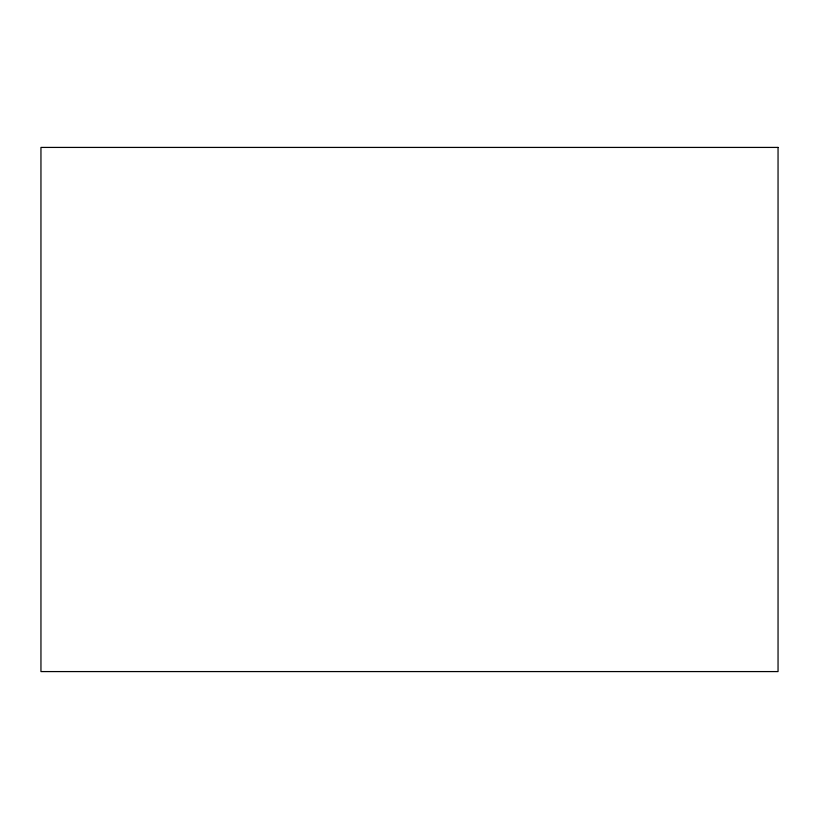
<?xml version="1.0" encoding="UTF-8"?>
<svg xmlns="http://www.w3.org/2000/svg" width="819" height="819" viewBox="0 0 819 819"><rect width="100%" height="100%" fill="white"/><g stroke="black" fill="none" stroke-linecap="round" stroke-linejoin="round"><path stroke-width="1.23" d="M778.05 147.42L40.95 147.42L40.95 671.58L778.05 671.58L778.05 147.42"/></g></svg>
